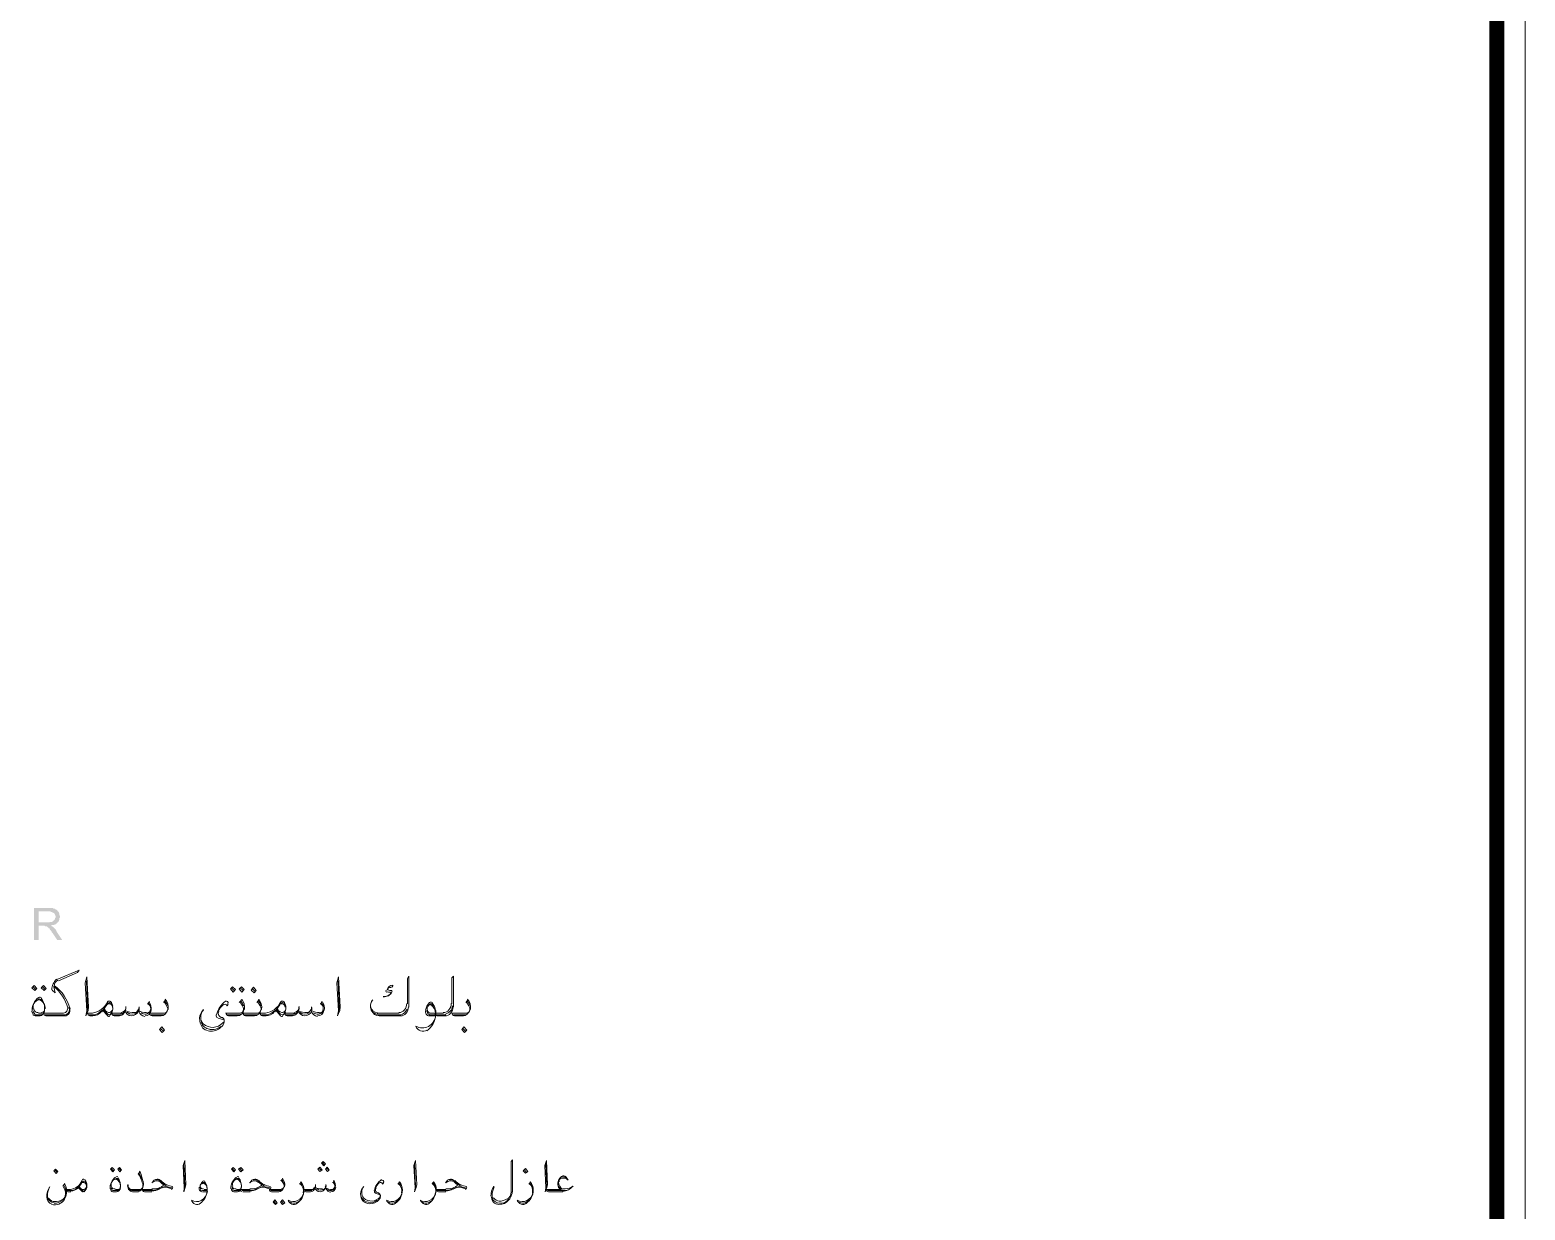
# Model space of a CAD drawing. Header units: inches. Extents: x -351 to 2582, y -266 to 144.
# Drawn here: x 283.45 to 288.139, y -57.203 to -53.503 of the extents above; entities that cross this region are included whole.
import ezdxf

# ---------------------------------------------------------------- set-up
doc = ezdxf.new("R2010")
doc.units = ezdxf.units.IN
doc.header["$MEASUREMENT"] = 0
for name, color, linetype in [('border', 30, 'Continuous'), ('LOGO', 7, 'Continuous'), ('PDF2_Geometry', 7, 'Continuous'), ('WALL', 7, 'Continuous')]:
    doc.layers.add(name, color=color, linetype=linetype)
doc.layers.add('Frame', color=43, linetype='Continuous', lineweight=9)

# ---------------------------------------------------------------- blocks, each defined once
blk = doc.blocks.new('A$C7E5B4212')
at = {"layer": 'LOGO', "const_width": 0.05}
blk.add_lwpolyline([(0.8319, 0.8319), (41.132, 0.8319), (41.132, 29.3819), (0.8319, 29.3819)], close=True, dxfattribs=at)
blk = doc.blocks.new('ttwttt')
at = {"layer": 'border', "color": 8}
blk.add_line((52.753, 0.6407), (52.753, 37.3047), dxfattribs=at)
at = {"layer": 'LOGO', "color": 240, "lineweight": -2}
blk.add_line((52.8838, -0.128), (52.8838, 37.5004), dxfattribs=at)
at = {"layer": 'LOGO', "xscale": 1.309217692210943, "yscale": 1.309217692210943, "zscale": 1.309217692210943}
blk.add_blockref('A$C7E5B4212', (-1.0891, -1.0891), dxfattribs=at)
blk = doc.blocks.new('A$C5888202B')
at = {"layer": 'PDF2_Geometry', "lineweight": -3}
h = blk.add_hatch(color=256, dxfattribs=at)
h.paths.add_polyline_path([(2.1898, -1.2945), (2.1898, -1.1873), (2.2379, -1.1873), (2.2398, -1.1873), (2.2416, -1.1873), (2.2435, -1.1873), (2.2453, -1.1873), (2.2472, -1.1873), (2.249, -1.1873), (2.2509, -1.1873), (2.2527, -1.1873), (2.2546, -1.1891), (2.2564, -1.1891), (2.2583, -1.1891), (2.2601, -1.1891), (2.2601, -1.191), (2.262, -1.191), (2.2638, -1.191), (2.2638, -1.1928), (2.2657, -1.1928), (2.2675, -1.1947), (2.2694, -1.1965), (2.2694, -1.1984), (2.2712, -1.1984), (2.2712, -1.2002), (2.273, -1.2021), (2.273, -1.2039), (2.2749, -1.2058), (2.2749, -1.2076), (2.2749, -1.2095), (2.2749, -1.2113), (2.2767, -1.2132), (2.2767, -1.215), (2.2767, -1.2169), (2.2767, -1.2187), (2.2749, -1.2206), (2.2749, -1.2224), (2.2749, -1.2243), (2.2749, -1.2261), (2.273, -1.228), (2.273, -1.2298), (2.273, -1.2317), (2.2712, -1.2317), (2.2712, -1.2335), (2.2694, -1.2335), (2.2694, -1.2354), (2.2675, -1.2372), (2.2657, -1.2391), (2.2638, -1.2391), (2.2638, -1.2409), (2.262, -1.2409), (2.2601, -1.2428), (2.2583, -1.2428), (2.2564, -1.2428), (2.2564, -1.2446), (2.2546, -1.2446), (2.2527, -1.2446), (2.2509, -1.2446), (2.249, -1.2446), (2.2472, -1.2465), (2.2453, -1.2465), (2.2472, -1.2465), (2.249, -1.2483), (2.2509, -1.2483), (2.2509, -1.2502), (2.2527, -1.2502), (2.2546, -1.252), (2.2564, -1.2539), (2.2583, -1.2557), (2.2601, -1.2575), (2.262, -1.2594), (2.2638, -1.2612), (2.2638, -1.2631), (2.2657, -1.2631), (2.2657, -1.2649), (2.2657, -1.2668), (2.2841, -1.2945), (2.2675, -1.2945), (2.2527, -1.2723), (2.2509, -1.2705), (2.249, -1.2686), (2.249, -1.2668), (2.2472, -1.2649), (2.2453, -1.2631), (2.2453, -1.2612), (2.2435, -1.2612), (2.2435, -1.2594), (2.2416, -1.2575), (2.2416, -1.2557), (2.2398, -1.2557), (2.2379, -1.2539), (2.2379, -1.252), (2.2361, -1.252), (2.2342, -1.2502), (2.2324, -1.2483), (2.2305, -1.2483), (2.2287, -1.2483), (2.2268, -1.2483), (2.225, -1.2465), (2.2231, -1.2465), (2.2213, -1.2465), (2.2046, -1.2465), (2.2046, -1.2945)], flags=0)
h.paths.add_polyline_path([(2.2046, -1.2354), (2.2342, -1.2354), (2.2361, -1.2354), (2.2379, -1.2354), (2.2398, -1.2354), (2.2416, -1.2354), (2.2435, -1.2335), (2.2453, -1.2335), (2.2472, -1.2335), (2.249, -1.2335), (2.2509, -1.2335), (2.2509, -1.2317), (2.2527, -1.2317), (2.2546, -1.2298), (2.2564, -1.228), (2.2583, -1.2261), (2.2601, -1.2243), (2.2601, -1.2224), (2.2601, -1.2206), (2.262, -1.2187), (2.262, -1.2169), (2.262, -1.215), (2.262, -1.2132), (2.2601, -1.2113), (2.2601, -1.2095), (2.2583, -1.2076), (2.2583, -1.2058), (2.2564, -1.2039), (2.2546, -1.2039), (2.2546, -1.2021), (2.2527, -1.2021), (2.2509, -1.2021), (2.2509, -1.2002), (2.249, -1.2002), (2.2472, -1.2002), (2.2453, -1.2002), (2.2453, -1.1984), (2.2435, -1.1984), (2.2416, -1.1984), (2.2398, -1.1984), (2.2379, -1.1984), (2.2046, -1.1984)], flags=0)
at = {"layer": 'PDF2_Geometry', "lineweight": 18}
for p, q in [((2.2657, -1.4277), (2.3415, -1.3962)), ((2.3359, -1.4036), (2.2712, -1.4314)), ((2.3415, -1.3962), (2.3359, -1.4036)), ((2.1898, -1.448), (2.1824, -1.4554)), ((2.1824, -1.4554), (2.1917, -1.4646)), ((2.1954, -1.4609), (2.1861, -1.4517)), ((2.1991, -1.4572), (2.1898, -1.448)), ((2.1917, -1.4646), (2.1991, -1.4572)), ((2.2213, -1.448), (2.2139, -1.4554)), ((2.2139, -1.4554), (2.2231, -1.4646)), ((2.2268, -1.4609), (2.2176, -1.4517)), ((2.2305, -1.4572), (2.2213, -1.448)), ((2.2231, -1.4646), (2.2305, -1.4572)), ((2.2564, -1.4517), (2.2601, -1.472)), ((2.3673, -1.4184), (2.3618, -1.4387)), ((2.3618, -1.4387), (2.3673, -1.533)), ((2.3692, -1.5257), (2.3655, -1.4314)), ((2.3729, -1.5201), (2.3673, -1.4184)), ((2.8573, -1.4517), (2.8499, -1.4591)), ((2.8629, -1.4646), (2.8536, -1.4554)), ((2.8666, -1.4609), (2.8573, -1.4517)), ((2.8869, -1.4517), (2.8795, -1.4591)), ((2.8925, -1.4646), (2.8832, -1.4554)), ((2.8962, -1.4609), (2.8869, -1.4517)), ((2.9276, -1.4535), (2.9202, -1.4628)), ((2.9368, -1.4646), (2.9276, -1.4535)), ((3.2142, -1.4184), (3.2086, -1.4387)), ((3.2086, -1.4387), (3.2142, -1.533)), ((3.216, -1.5257), (3.2123, -1.4314)), ((3.2197, -1.5201), (3.2142, -1.4184)), ((3.3935, -1.4535), (3.3972, -1.448)), ((3.4453, -1.424), (3.4508, -1.4166)), ((3.4453, -1.509), (3.4453, -1.424)), ((3.4508, -1.4166), (3.4508, -1.5201)), ((3.5951, -1.4221), (3.6006, -1.4166)), ((3.5951, -1.509), (3.5951, -1.4221)), ((3.6006, -1.4166), (3.6006, -1.5201)), ((2.1991, -1.4979), (2.2065, -1.4924)), ((2.2065, -1.4924), (2.212, -1.4942)), ((2.212, -1.4942), (2.2213, -1.5053)), ((2.2601, -1.472), (2.2509, -1.4628)), ((2.4432, -1.5053), (2.4358, -1.5109)), ((2.4487, -1.5072), (2.4432, -1.5053)), ((2.4542, -1.5164), (2.4487, -1.5072)), ((2.5781, -1.5016), (2.5707, -1.5109)), ((2.6318, -1.4961), (2.6262, -1.5035)), ((2.6299, -1.4998), (2.6354, -1.5072)), ((2.6354, -1.5072), (2.6391, -1.5164)), ((2.8499, -1.4591), (2.8592, -1.4702)), ((2.8592, -1.4702), (2.8666, -1.4609)), ((2.8795, -1.4591), (2.8888, -1.4702)), ((2.8869, -1.4961), (2.8814, -1.5035)), ((2.8851, -1.4998), (2.8906, -1.5072)), ((2.8888, -1.4702), (2.8962, -1.4609)), ((2.8906, -1.5072), (2.8943, -1.5164)), ((2.9202, -1.4628), (2.9294, -1.472)), ((2.9331, -1.4683), (2.9239, -1.4591)), ((2.9294, -1.472), (2.9368, -1.4646)), ((2.9461, -1.4961), (2.9405, -1.5035)), ((2.9442, -1.4998), (2.9498, -1.5072)), ((2.9498, -1.5072), (2.9535, -1.5164)), ((3.0256, -1.5053), (3.0163, -1.5109)), ((3.0311, -1.5072), (3.0256, -1.5053)), ((3.0367, -1.5164), (3.0311, -1.5072)), ((3.1587, -1.5016), (3.1532, -1.5109)), ((3.5174, -1.5127), (3.523, -1.509)), ((3.523, -1.509), (3.5267, -1.509)), ((3.5267, -1.509), (3.5341, -1.5183)), ((3.6487, -1.4961), (3.6431, -1.5035)), ((3.6468, -1.4998), (3.6524, -1.5072)), ((3.6524, -1.5072), (3.6561, -1.5164)), ((2.1861, -1.5349), (2.1917, -1.5441)), ((2.1917, -1.5441), (2.1935, -1.546)), ((2.1935, -1.546), (2.2157, -1.546)), ((2.2102, -1.5497), (2.1935, -1.5497)), ((2.2157, -1.5404), (2.2046, -1.5404)), ((2.2157, -1.546), (2.2213, -1.5404)), ((2.2213, -1.5404), (2.2878, -1.5404)), ((2.2952, -1.546), (2.2268, -1.546)), ((2.2952, -1.5497), (2.2305, -1.5497)), ((2.3636, -1.5497), (2.371, -1.5312)), ((2.3673, -1.533), (2.3636, -1.5497)), ((2.3692, -1.5312), (2.3692, -1.5257)), ((2.3692, -1.5404), (2.3858, -1.5404)), ((2.371, -1.5312), (2.3729, -1.5201)), ((2.3951, -1.546), (2.3729, -1.546)), ((2.3877, -1.5497), (2.3784, -1.5497)), ((2.4062, -1.5404), (2.3951, -1.546)), ((2.4173, -1.5312), (2.4062, -1.5404)), ((2.4339, -1.5127), (2.4173, -1.5367)), ((2.4376, -1.5497), (2.4191, -1.5293)), ((2.4247, -1.5293), (2.4376, -1.5441)), ((2.4376, -1.5441), (2.4413, -1.546)), ((2.4413, -1.546), (2.4469, -1.5441)), ((2.4469, -1.5441), (2.4524, -1.5367)), ((2.4838, -1.5404), (2.4506, -1.5404)), ((2.4801, -1.546), (2.4561, -1.546)), ((2.4598, -1.5497), (2.4764, -1.5497)), ((2.6281, -1.5404), (2.5781, -1.5404)), ((2.6244, -1.546), (2.5837, -1.546)), ((2.5874, -1.5497), (2.617, -1.5497)), ((2.6299, -1.5441), (2.6244, -1.546)), ((2.8832, -1.5404), (2.8351, -1.5404)), ((2.8388, -1.5164), (2.8425, -1.5109)), ((2.8795, -1.546), (2.8388, -1.546)), ((2.8444, -1.5497), (2.8721, -1.5497)), ((2.8851, -1.5441), (2.8795, -1.546)), ((2.9424, -1.5404), (2.8925, -1.5404)), ((2.9387, -1.546), (2.8962, -1.546)), ((2.9017, -1.5497), (2.9313, -1.5497)), ((2.9442, -1.5441), (2.9387, -1.546)), ((2.9498, -1.5404), (2.9683, -1.5404)), ((2.9757, -1.546), (2.9553, -1.546)), ((2.9701, -1.5497), (2.959, -1.5497)), ((2.9886, -1.5404), (2.9757, -1.546)), ((2.9997, -1.5312), (2.9886, -1.5404)), ((3.0163, -1.5127), (2.9997, -1.5367)), ((3.0182, -1.5497), (3.0015, -1.5293)), ((3.0052, -1.5293), (3.0182, -1.5441)), ((3.0182, -1.5441), (3.0237, -1.546)), ((3.0237, -1.546), (3.0293, -1.5441)), ((3.0293, -1.5441), (3.0348, -1.5367)), ((3.0663, -1.5404), (3.033, -1.5404)), ((3.0626, -1.546), (3.0367, -1.546)), ((3.0422, -1.5497), (3.0589, -1.5497)), ((3.2105, -1.5497), (3.2179, -1.5312)), ((3.2142, -1.533), (3.2105, -1.5497)), ((3.216, -1.5312), (3.216, -1.5257)), ((3.2179, -1.5312), (3.2197, -1.5201)), ((3.3436, -1.5404), (3.4176, -1.5404)), ((3.4231, -1.546), (3.3473, -1.546)), ((3.4231, -1.5497), (3.351, -1.5497)), ((3.5137, -1.5423), (3.51, -1.5312)), ((3.5193, -1.546), (3.5137, -1.5423)), ((3.5378, -1.546), (3.5193, -1.546)), ((3.5193, -1.5497), (3.5414, -1.5497)), ((3.5414, -1.5404), (3.5248, -1.5404)), ((3.5378, -1.5404), (3.5673, -1.5404)), ((3.5747, -1.546), (3.5414, -1.546)), ((3.5729, -1.5497), (3.547, -1.5497)), ((3.645, -1.5404), (3.5951, -1.5404)), ((3.6413, -1.546), (3.6006, -1.546)), ((3.6043, -1.5497), (3.6339, -1.5497)), ((3.6468, -1.5441), (3.6413, -1.546)), ((2.6188, -1.5867), (2.6114, -1.5959)), ((2.6114, -1.5959), (2.6207, -1.6052)), ((2.6244, -1.6015), (2.6151, -1.5922)), ((2.6281, -1.5978), (2.6188, -1.5867)), ((2.6207, -1.6052), (2.6281, -1.5978)), ((3.6357, -1.5867), (3.6284, -1.5959)), ((3.6284, -1.5959), (3.6376, -1.6052)), ((3.6413, -1.6015), (3.632, -1.5922)), ((3.645, -1.5978), (3.6357, -1.5867)), ((3.6376, -1.6052), (3.645, -1.5978)), ((2.4524, -2.06), (2.4469, -2.0656)), ((2.4598, -2.0674), (2.4524, -2.06)), ((2.4764, -2.06), (2.4709, -2.0656)), ((2.4838, -2.0674), (2.4764, -2.06)), ((2.6965, -2.036), (2.6909, -2.0526)), ((2.6909, -2.0526), (2.6946, -2.1284)), ((2.6965, -2.1229), (2.6928, -2.0471)), ((2.7002, -2.1173), (2.6965, -2.036)), ((2.8592, -2.06), (2.8536, -2.0656)), ((2.8666, -2.0674), (2.8592, -2.06)), ((2.8851, -2.06), (2.8777, -2.0656)), ((2.8925, -2.0674), (2.8851, -2.06)), ((3.1513, -2.0582), (3.1439, -2.0656)), ((3.155, -2.0693), (3.1476, -2.0619)), ((3.1587, -2.0674), (3.1513, -2.0582)), ((3.1624, -2.0397), (3.1569, -2.0452)), ((3.1569, -2.0452), (3.1643, -2.0545)), ((3.1661, -2.0508), (3.1587, -2.0415)), ((3.1698, -2.0471), (3.1624, -2.0397)), ((3.1643, -2.0545), (3.1698, -2.0471)), ((3.1754, -2.0582), (3.1698, -2.0656)), ((3.1809, -2.0693), (3.1735, -2.0619)), ((3.1827, -2.0674), (3.1754, -2.0582)), ((3.473, -2.036), (3.4675, -2.0526)), ((3.4675, -2.0526), (3.4712, -2.1284)), ((3.473, -2.1229), (3.4693, -2.0471)), ((3.4767, -2.1173), (3.473, -2.036)), ((3.7948, -2.0397), (3.7985, -2.0341)), ((3.7948, -2.1414), (3.7948, -2.0397)), ((3.7985, -2.0341), (3.7985, -2.0896)), ((3.9131, -2.036), (3.9075, -2.0526)), ((3.9075, -2.0526), (3.9112, -2.1284)), ((3.9149, -2.1229), (3.9112, -2.0471)), ((3.9168, -2.1173), (3.9131, -2.036)), ((2.262, -2.0656), (2.2564, -2.0711)), ((2.2564, -2.0711), (2.2638, -2.0803)), ((2.2675, -2.0766), (2.2601, -2.0693)), ((2.2694, -2.0729), (2.262, -2.0656)), ((2.2638, -2.0803), (2.2694, -2.0729)), ((2.3563, -2.1062), (2.3507, -2.1099)), ((2.3618, -2.1081), (2.3563, -2.1062)), ((2.3655, -2.1155), (2.3618, -2.1081)), ((2.4469, -2.0656), (2.4542, -2.0748)), ((2.4561, -2.0711), (2.4487, -2.0637)), ((2.4542, -2.0748), (2.4598, -2.0674)), ((2.4579, -2.1007), (2.4653, -2.097)), ((2.4653, -2.097), (2.469, -2.097)), ((2.469, -2.097), (2.4764, -2.1062)), ((2.4709, -2.0656), (2.4783, -2.0748)), ((2.482, -2.0711), (2.4746, -2.0637)), ((2.4783, -2.0748), (2.4838, -2.0674)), ((2.5448, -2.0748), (2.5393, -2.0822)), ((2.543, -2.0785), (2.5522, -2.1007)), ((2.7538, -2.1136), (2.7575, -2.1099)), ((2.7575, -2.1099), (2.7612, -2.1099)), ((2.7612, -2.1099), (2.7686, -2.1173)), ((2.8536, -2.0656), (2.861, -2.0748)), ((2.8629, -2.0711), (2.8555, -2.0637)), ((2.861, -2.0748), (2.8666, -2.0674)), ((2.8666, -2.1007), (2.8721, -2.097)), ((2.8721, -2.097), (2.8777, -2.097)), ((2.8777, -2.0656), (2.8851, -2.0748)), ((2.8777, -2.097), (2.8832, -2.1062)), ((2.8888, -2.0711), (2.8814, -2.0637)), ((2.8851, -2.0748), (2.8925, -2.0674)), ((3.0256, -2.0988), (3.02, -2.1044)), ((3.0237, -2.1025), (3.0274, -2.1081)), ((3.0274, -2.1081), (3.0311, -2.1155)), ((3.0884, -2.1081), (3.0848, -2.1136)), ((3.1439, -2.0656), (3.1513, -2.0729)), ((3.1513, -2.0729), (3.1587, -2.0674)), ((3.1698, -2.0656), (3.1772, -2.0729)), ((3.1772, -2.0729), (3.1827, -2.0674)), ((3.1994, -2.1044), (3.1957, -2.1099)), ((3.3621, -2.1155), (3.3658, -2.1099)), ((3.4194, -2.1081), (3.4157, -2.1136)), ((3.5341, -2.1081), (3.5285, -2.1136)), ((3.7985, -2.0896), (3.7985, -2.1414)), ((3.8428, -2.0637), (3.8354, -2.0711)), ((3.8354, -2.0711), (3.8428, -2.0785)), ((3.8465, -2.0766), (3.8391, -2.0674)), ((3.8502, -2.0729), (3.8428, -2.0637)), ((3.8428, -2.0785), (3.8502, -2.0729)), ((3.8595, -2.1081), (3.8558, -2.1136)), ((2.2934, -2.1136), (2.2878, -2.121)), ((2.2971, -2.134), (2.3119, -2.134)), ((2.3174, -2.1377), (2.3008, -2.1377)), ((2.3137, -2.1414), (2.3045, -2.1414)), ((2.3285, -2.134), (2.3174, -2.1377)), ((2.3359, -2.1266), (2.3285, -2.134)), ((2.3489, -2.1136), (2.3359, -2.1303)), ((2.3526, -2.1414), (2.3378, -2.1266)), ((2.3415, -2.1266), (2.3526, -2.1377)), ((2.3526, -2.1377), (2.3563, -2.1395)), ((2.3563, -2.1395), (2.36, -2.1377)), ((2.36, -2.1377), (2.3636, -2.1321)), ((2.4524, -2.1358), (2.4487, -2.1284)), ((2.4542, -2.1377), (2.4524, -2.1358)), ((2.4727, -2.1377), (2.4542, -2.1377)), ((2.4672, -2.1414), (2.4542, -2.1414)), ((2.4727, -2.134), (2.4635, -2.134)), ((2.4764, -2.134), (2.4727, -2.1377)), ((2.5467, -2.134), (2.5153, -2.134)), ((2.5448, -2.1377), (2.5208, -2.1377)), ((2.5208, -2.1414), (2.5412, -2.1414)), ((2.5874, -2.134), (2.5541, -2.134)), ((2.5929, -2.1377), (2.5578, -2.1377)), ((2.5615, -2.1414), (2.5855, -2.1414)), ((2.6336, -2.1229), (2.5929, -2.1377)), ((2.6539, -2.1284), (2.6373, -2.1247)), ((2.6521, -2.134), (2.6558, -2.1266)), ((2.6928, -2.1414), (2.6983, -2.1266)), ((2.6946, -2.1284), (2.6928, -2.1414)), ((2.6965, -2.1266), (2.6965, -2.1229)), ((2.6983, -2.1266), (2.7002, -2.1173)), ((2.7501, -2.1358), (2.7482, -2.1266)), ((2.7556, -2.1377), (2.7501, -2.1358)), ((2.7704, -2.1377), (2.7556, -2.1377)), ((2.7556, -2.1414), (2.7741, -2.1414)), ((2.7723, -2.134), (2.7612, -2.134)), ((2.8592, -2.1358), (2.8555, -2.1284)), ((2.8629, -2.1377), (2.8592, -2.1358)), ((2.8795, -2.1377), (2.8629, -2.1377)), ((2.874, -2.1414), (2.8629, -2.1414)), ((2.8795, -2.134), (2.8703, -2.134)), ((2.8832, -2.134), (2.8795, -2.1377)), ((2.9165, -2.134), (2.8851, -2.134)), ((2.9239, -2.1377), (2.8888, -2.1377)), ((2.8925, -2.1414), (2.9165, -2.1414)), ((2.9627, -2.1229), (2.9239, -2.1377)), ((2.9831, -2.1284), (2.9683, -2.1247)), ((2.9812, -2.134), (2.9868, -2.1266)), ((3.0219, -2.134), (2.9812, -2.134)), ((3.0182, -2.1377), (2.9849, -2.1377)), ((2.9886, -2.1414), (3.0126, -2.1414)), ((3.0237, -2.1358), (3.0182, -2.1377)), ((3.1254, -2.134), (3.0977, -2.134)), ((3.1236, -2.1377), (3.1014, -2.1377)), ((3.1051, -2.1414), (3.1199, -2.1414)), ((3.4693, -2.1414), (3.4749, -2.1266)), ((3.4712, -2.1284), (3.4693, -2.1414)), ((3.473, -2.1266), (3.473, -2.1229)), ((3.4749, -2.1266), (3.4767, -2.1173)), ((3.5747, -2.134), (3.5433, -2.134)), ((3.5821, -2.1377), (3.547, -2.1377)), ((3.5507, -2.1414), (3.5747, -2.1414)), ((3.6228, -2.1229), (3.5821, -2.1377)), ((3.6413, -2.1284), (3.6265, -2.1247)), ((3.6413, -2.134), (3.645, -2.1266)), ((3.9094, -2.1414), (3.9149, -2.1266)), ((3.9112, -2.1284), (3.9094, -2.1414)), ((3.9131, -2.1266), (3.9149, -2.1229)), ((3.9612, -2.134), (3.9131, -2.134)), ((3.9149, -2.1266), (3.9168, -2.1173)), ((3.9741, -2.1377), (3.9168, -2.1377)), ((3.9205, -2.1414), (3.9686, -2.1414)), ((2.9997, -2.1691), (2.9942, -2.1765)), ((2.9942, -2.1765), (3.0015, -2.1839)), ((3.0034, -2.182), (2.996, -2.1728)), ((3.0071, -2.1783), (2.9997, -2.1691)), ((3.0015, -2.1839), (3.0071, -2.1783)), ((3.0256, -2.1691), (3.0182, -2.1765)), ((3.0182, -2.1765), (3.0256, -2.1839)), ((3.0293, -2.182), (3.0219, -2.1728)), ((3.033, -2.1783), (3.0256, -2.1691)), ((3.0256, -2.1839), (3.033, -2.1783))]:
    blk.add_line(p, q, dxfattribs=at)
for centre, radius, start, end in [((2.1641, -1.5635), 0.1449, 16.4225, 50.9849), ((3.3818, -1.4601), 0.00297, 111.905, 236.3932), ((3.3946, -1.4874), 0.0338, 93.6163, 114.8681), ((2.2127, -1.521), 0.0265, 147.3698, 192.5781), ((2.2093, -1.4933), 0.00645, 42.0856, 125.2614), ((2.1661, -1.5246), 0.0589, 352.4613, 36.3576), ((2.4422, -1.5063), 0.00653, 45.4809, 144.6952), ((2.5509, -1.5297), 0.0326, 19.5827, 42.373), ((2.537, -1.5265), 0.0467, 353.4697, 31.4365), ((2.5938, -1.5372), 0.0468, 20.5858, 48.2899), ((2.836, -1.5062), 0.00649, 332.7642, 117.2879), ((2.8489, -1.5372), 0.0468, 20.5858, 48.2899), ((2.9081, -1.5372), 0.0468, 20.5858, 48.2899), ((3.0246, -1.5063), 0.00653, 45.4809, 144.6952), ((3.1334, -1.5297), 0.0326, 19.5827, 42.373), ((3.1195, -1.5265), 0.0467, 353.4697, 31.4365), ((3.3586, -1.4394), 0.0475, 278.0671, 309.4982), ((3.3778, -1.4656), 0.00464, 148.1196, 249.2118), ((3.3852, -1.4411), 0.029, 254.0919, 274.1748), ((3.3908, -1.4355), 0.0291, 248.4471, 272.9939), ((3.387, -1.473), 0.00278, 317.3986, 96.2084), ((3.3908, -1.4674), 0.00274, 341.1278, 71.2473), ((3.5511, -1.537), 0.0447, 134.1563, 171.5562), ((3.5239, -1.51), 0.00649, 46.4176, 133.5824), ((3.4809, -1.5431), 0.0606, 353.1687, 37.3089), ((3.6107, -1.5372), 0.0468, 20.5858, 48.2899), ((2.2888, -1.5284), 0.0194, 333.483, 20.9481), ((2.2908, -1.5321), 0.0193, 327.1524, 15.4472), ((2.4404, -1.5451), 0.00648, 219.2221, 308.149), ((2.4404, -1.5247), 0.0139, 268.7483, 18.5985), ((2.4704, -1.5229), 0.0282, 322.602, 7.4146), ((2.5274, -1.4652), 0.0734, 244.5203, 270.3098), ((2.5057, -1.5157), 0.0373, 336.8695, 353.2162), ((2.5643, -1.496), 0.0426, 236.1926, 274.5592), ((2.5085, -1.5229), 0.0345, 345.5614, 6.194), ((2.5624, -1.5241), 0.02, 229.5493, 280.6195), ((2.6234, -1.5266), 0.0157, 330.6689, 19.7635), ((2.7904, -1.5601), 0.044, 176.979, 219.9533), ((2.8102, -1.5488), 0.00834, 162.8892, 250.1586), ((2.8628, -1.5585), 0.0591, 130.4318, 154.9216), ((2.825, -1.5414), 0.0157, 150.4171, 205.967), ((2.8363, -1.4892), 0.0735, 248.4487, 260.3843), ((2.8308, -1.5193), 0.00855, 19.4787, 137.7217), ((2.8786, -1.5266), 0.0157, 330.6689, 19.7635), ((2.9377, -1.5266), 0.0157, 330.6689, 19.7635), ((3.0228, -1.5451), 0.00648, 219.2221, 308.149), ((3.0228, -1.5247), 0.0139, 268.7483, 18.5985), ((3.0528, -1.5229), 0.0282, 322.602, 7.4146), ((3.108, -1.4652), 0.0734, 244.5203, 270.3098), ((3.0863, -1.5157), 0.0373, 336.8695, 353.2162), ((3.0897, -1.5244), 0.034, 348.1191, 8.7517), ((3.1467, -1.496), 0.0426, 236.1926, 274.5592), ((3.143, -1.5241), 0.02, 229.5493, 280.6195), ((3.52, -1.536), 0.0137, 162.8248, 267.0549), ((3.6403, -1.5266), 0.0157, 330.6689, 19.7635), ((2.7879, -1.5487), 0.0472, 261.2122, 309.801), ((2.8231, -1.5672), 0.00651, 306.5774, 81.6044), ((2.8138, -1.5672), 0.0158, 333.6207, 17.5957), ((3.4961, -1.5481), 0.0423, 239.0763, 298.2864), ((3.498, -1.5762), 0.0253, 250.7976, 301.5585), ((2.3553, -2.1201), 0.0101, 11.1174, 133.5596), ((2.4696, -2.1185), 0.021, 147.368, 191.688), ((2.4338, -2.1219), 0.0463, 352.3793, 36.9512), ((2.4593, -2.1374), 0.0983, 9.8625, 35.0001), ((2.3913, -2.1416), 0.1683, 7.6793, 24.2594), ((2.7309, -1.9755), 0.1751, 228.2268, 237.5731), ((2.6637, -2.0589), 0.0704, 225.5468, 238.4326), ((2.667, -2.0527), 0.0721, 224.9943, 261.0691), ((2.8783, -2.1182), 0.021, 148.0258, 192.3458), ((2.8406, -2.1219), 0.0463, 352.3793, 36.9512), ((3.06, -1.9755), 0.1751, 228.2268, 237.5731), ((2.9961, -2.0527), 0.0721, 224.9943, 261.0691), ((2.9947, -2.0589), 0.0704, 225.5468, 238.4326), ((2.9951, -2.1314), 0.0376, 21.066, 49.0042), ((3.0667, -2.1345), 0.0309, 9.8512, 49.7134), ((3.1751, -2.1247), 0.0278, 17.9028, 39.5768), ((3.1657, -2.1219), 0.0374, 353.5961, 30.7486), ((3.383, -2.1471), 0.0481, 132.3583, 156.8677), ((3.3553, -2.1162), 0.00669, 16.6256, 134.8545), ((3.3612, -2.1072), 0.00463, 332.6112, 117.3888), ((3.3977, -2.1345), 0.0309, 9.8512, 49.7134), ((3.5105, -2.1345), 0.0309, 9.8512, 49.7134), ((3.7201, -1.9755), 0.1751, 228.2268, 237.5731), ((3.6529, -2.0589), 0.0704, 225.5468, 238.4326), ((3.6562, -2.0527), 0.0721, 224.9943, 261.0691), ((3.8378, -2.1345), 0.0309, 9.8512, 49.7134), ((4.0024, -2.1182), 0.0504, 155.8763, 178.2803), ((3.9439, -2.1248), 0.0481, 28.5023, 45.9904), ((2.2874, -2.1568), 0.055, 144.3864, 181.7835), ((2.3043, -2.1569), 0.07, 153.2087, 176.6017), ((2.2473, -2.1495), 0.048, 0.4043, 35.4925), ((2.2526, -2.144), 0.0445, 355.5488, 33.6222), ((2.2484, -2.1405), 0.0506, 329.6814, 31.5818), ((2.3126, -2.1079), 0.0316, 269.9686, 319.6652), ((2.3553, -2.1367), 0.00462, 219.1262, 308.4457), ((2.4607, -2.1201), 0.012, 192.5265, 277.0698), ((2.5253, -2.1219), 0.0211, 165.9035, 212.7511), ((2.5421, -2.1219), 0.0139, 274.6286, 337.9182), ((2.5369, -2.122), 0.0191, 323.5916, 8.1941), ((2.5877, -2.0674), 0.0647, 268.472, 307.3081), ((2.5844, -2.093), 0.0465, 271.8746, 304.2464), ((2.6295, -2.1599), 0.0333, 100.0889, 125.9163), ((2.6305, -2.1677), 0.0413, 59.7891, 99.6013), ((2.7584, -2.1219), 0.0102, 126.1672, 276.6582), ((2.7584, -2.1238), 0.0101, 67.3296, 122.4042), ((2.8675, -2.1201), 0.012, 192.5265, 277.0698), ((2.9172, -2.0675), 0.0646, 268.136, 306.9721), ((2.9136, -2.093), 0.0465, 271.8746, 304.2464), ((2.9586, -2.1599), 0.0333, 100.0889, 125.9163), ((2.9596, -2.1677), 0.0413, 59.7891, 99.6013), ((3.0208, -2.122), 0.0102, 270.8939, 23.3946), ((3.1138, -2.1201), 0.0228, 323.3719, 7.3498), ((3.1597, -2.0707), 0.0614, 245.2176, 270.2934), ((3.1541, -2.1141), 0.0217, 230.7091, 305.8534), ((3.1436, -2.1147), 0.028, 335.7541, 352.9126), ((3.1893, -2.1005), 0.0335, 235.6725, 274.5259), ((3.1424, -2.1201), 0.0293, 345.969, 5.8448), ((3.1874, -2.1213), 0.0163, 228.8879, 280.7322), ((3.3408, -2.1404), 0.00647, 162.7768, 250.2474), ((3.3483, -2.1349), 0.0102, 146.1248, 273.5484), ((3.3596, -2.0955), 0.0552, 247.6527, 259.7025), ((3.3445, -2.1552), 0.0102, 329.7065, 70.8552), ((3.3501, -2.1552), 0.00465, 306.6771, 82.0123), ((3.5718, -2.093), 0.0465, 271.8746, 304.2464), ((3.5769, -2.0674), 0.0647, 268.472, 307.3081), ((3.6187, -2.1599), 0.0333, 100.0889, 125.9163), ((3.6197, -2.1677), 0.0413, 59.7891, 99.6013), ((3.7813, -2.155), 0.055, 144.3864, 181.7835), ((3.8001, -2.1569), 0.07, 153.2087, 176.6017), ((3.975, -2.0871), 0.0449, 259.4785, 306.6212), ((3.9687, -2.0928), 0.0452, 276.8814, 298.57), ((2.2571, -2.1346), 0.0456, 269.4304, 308.4302), ((2.2609, -2.1313), 0.0434, 266.4918, 303.8915), ((2.7362, -2.1415), 0.0331, 238.5019, 298.8218), ((2.7381, -2.1641), 0.0198, 250.6307, 301.9816), ((3.0616, -2.1415), 0.0331, 238.3239, 296.1889), ((3.0635, -2.1599), 0.0203, 236.484, 293.6992), ((3.0635, -2.1641), 0.0198, 250.6307, 301.9816), ((3.0545, -2.1377), 0.0446, 294.0348, 314.8401), ((3.3205, -2.1447), 0.0373, 229.4677, 281.5493), ((3.3926, -2.1415), 0.0331, 238.3239, 296.1889), ((3.3944, -2.1599), 0.0203, 236.484, 293.6992), ((3.3945, -2.1641), 0.0198, 250.6307, 301.9816), ((3.3838, -2.1379), 0.0444, 293.9796, 314.8953), ((3.5054, -2.1415), 0.0331, 238.3239, 296.1889), ((3.5072, -2.1599), 0.0203, 236.484, 293.6992), ((3.5091, -2.1641), 0.0198, 250.6307, 301.9816), ((3.4984, -2.1379), 0.0444, 293.9796, 314.8953), ((3.755, -2.1432), 0.0407, 254.6736, 307.4755), ((3.7568, -2.1294), 0.0434, 266.4918, 303.8915), ((3.8326, -2.1415), 0.0331, 238.3239, 296.1889), ((3.8345, -2.1599), 0.0203, 236.484, 293.6992), ((3.8345, -2.1641), 0.0198, 250.6307, 301.9816), ((3.8238, -2.1379), 0.0444, 293.9796, 314.8953)]:
    blk.add_arc(centre, radius, start, end, dxfattribs=at)
for points in [[(2.2647, -1.4263), (2.2555, -1.4355), (2.2499, -1.4484), (2.2491, -1.4622)], [(2.2699, -1.4299), (2.2627, -1.4335), (2.2576, -1.4409), (2.2566, -1.4495)], [(2.3104, -1.5258), (2.3019, -1.4939), (2.2833, -1.4666), (2.2582, -1.4489)], [(3.3964, -1.4462), (3.3877, -1.447), (3.3801, -1.4534), (3.3768, -1.4628)], [(2.2057, -1.4875), (2.1904, -1.4981), (2.1815, -1.5171), (2.1825, -1.5371)], [(2.2066, -1.4962), (2.2, -1.4971), (2.1941, -1.5009), (2.1903, -1.5067)], [(2.2268, -1.5263), (2.2274, -1.5128), (2.2197, -1.5005), (2.2078, -1.496)], [(2.3853, -1.5401), (2.4072, -1.5379), (2.4267, -1.5236), (2.4372, -1.502)], [(2.4459, -1.5097), (2.4417, -1.5081), (2.4371, -1.5093), (2.434, -1.5128)], [(2.4542, -1.5249), (2.4547, -1.5155), (2.4516, -1.5064), (2.4457, -1.4998)], [(2.6403, -1.5286), (2.6426, -1.5159), (2.6391, -1.5028), (2.631, -1.4935)], [(2.8333, -1.5003), (2.8183, -1.5108), (2.8077, -1.5274), (2.8036, -1.5465)], [(2.8973, -1.5286), (2.8996, -1.5159), (2.8961, -1.5028), (2.888, -1.4935)], [(2.9547, -1.5286), (2.9569, -1.5159), (2.9534, -1.5028), (2.9453, -1.4935)], [(2.9677, -1.5401), (2.9897, -1.5379), (3.0092, -1.5236), (3.0196, -1.502)], [(3.0265, -1.5097), (3.0223, -1.5081), (3.0177, -1.5093), (3.0145, -1.5128)], [(3.0366, -1.5249), (3.0371, -1.5155), (3.034, -1.5064), (3.0281, -1.4998)], [(3.3289, -1.4956), (3.3211, -1.5052), (3.3192, -1.5191), (3.3241, -1.5309)], [(3.3289, -1.4953), (3.322, -1.5021), (3.3196, -1.5126), (3.3228, -1.522)], [(3.3643, -1.4842), (3.3765, -1.4875), (3.3891, -1.4805), (3.3937, -1.4679)], [(3.4356, -1.5297), (3.4407, -1.5239), (3.4435, -1.5161), (3.4435, -1.5079)], [(3.5854, -1.5297), (3.5904, -1.5239), (3.5933, -1.5161), (3.5932, -1.5079)], [(3.6573, -1.5286), (3.6595, -1.5159), (3.656, -1.5028), (3.6479, -1.4935)], [(2.1843, -1.5376), (2.1843, -1.5439), (2.1883, -1.5492), (2.1937, -1.5497)], [(2.1883, -1.5263), (2.1899, -1.5342), (2.1965, -1.5395), (2.2035, -1.5385)], [(2.2083, -1.5497), (2.2169, -1.5492), (2.224, -1.5418), (2.2249, -1.5323)], [(2.2146, -1.5386), (2.2174, -1.5386), (2.22, -1.5374), (2.222, -1.5351)], [(2.2213, -1.5395), (2.2213, -1.5422), (2.2221, -1.5448), (2.2237, -1.5467)], [(2.222, -1.5351), (2.224, -1.5328), (2.225, -1.5296), (2.225, -1.5264)], [(2.2237, -1.5467), (2.2253, -1.5486), (2.2274, -1.5497), (2.2296, -1.5497)], [(2.2859, -1.5404), (2.2901, -1.5407), (2.2942, -1.5391), (2.2974, -1.536)], [(2.2943, -1.5497), (2.2993, -1.5497), (2.304, -1.547), (2.307, -1.5426)], [(2.2946, -1.5458), (2.2995, -1.5451), (2.3037, -1.5418), (2.3061, -1.5371)], [(2.2974, -1.536), (2.3005, -1.5329), (2.3024, -1.5285), (2.3026, -1.5238)], [(2.3692, -1.5395), (2.3692, -1.5422), (2.3701, -1.5448), (2.3716, -1.5467)], [(2.3716, -1.5467), (2.3732, -1.5486), (2.3753, -1.5497), (2.3776, -1.5497)], [(2.3865, -1.5497), (2.3978, -1.5498), (2.4085, -1.5446), (2.4161, -1.5355)], [(2.4248, -1.5212), (2.4256, -1.5303), (2.4322, -1.5375), (2.4404, -1.5385)], [(2.443, -1.5486), (2.4496, -1.5429), (2.4537, -1.5343), (2.4542, -1.5249)], [(2.454, -1.5202), (2.4532, -1.5152), (2.4501, -1.5112), (2.4459, -1.5097)], [(2.4506, -1.5395), (2.4505, -1.5422), (2.4514, -1.5448), (2.453, -1.5467)], [(2.453, -1.5467), (2.4546, -1.5486), (2.4567, -1.5497), (2.4589, -1.5497)], [(2.4748, -1.5497), (2.4818, -1.5493), (2.4883, -1.5458), (2.4928, -1.54)], [(2.4803, -1.5439), (2.486, -1.5431), (2.4912, -1.5397), (2.4946, -1.5346)], [(2.4829, -1.5385), (2.4922, -1.5374), (2.4991, -1.5284), (2.4986, -1.518)], [(2.4945, -1.5318), (2.4979, -1.5422), (2.5068, -1.5492), (2.517, -1.5497)], [(2.5028, -1.5378), (2.5125, -1.5459), (2.5256, -1.5463), (2.5357, -1.5388)], [(2.517, -1.5497), (2.5272, -1.5501), (2.5367, -1.5438), (2.5408, -1.5338)], [(2.5275, -1.5386), (2.5328, -1.5385), (2.5375, -1.535), (2.5398, -1.5297)], [(2.5415, -1.5347), (2.5453, -1.5443), (2.5534, -1.5507), (2.5625, -1.5515)], [(2.5628, -1.5496), (2.5732, -1.5505), (2.5823, -1.5422), (2.5835, -1.5309)], [(2.5661, -1.5438), (2.572, -1.5427), (2.5772, -1.5389), (2.5804, -1.5334)], [(2.569, -1.5404), (2.5759, -1.5398), (2.5813, -1.5336), (2.5818, -1.5258)], [(2.5818, -1.5258), (2.5823, -1.518), (2.5776, -1.511), (2.5709, -1.5094)], [(2.5781, -1.5395), (2.5781, -1.5422), (2.579, -1.5448), (2.5806, -1.5467)], [(2.5806, -1.5467), (2.5821, -1.5486), (2.5843, -1.5497), (2.5865, -1.5497)], [(2.6154, -1.5497), (2.6264, -1.55), (2.636, -1.5414), (2.6385, -1.5291)], [(2.6271, -1.5404), (2.6311, -1.5404), (2.6349, -1.5381), (2.6371, -1.5343)], [(2.7594, -1.5285), (2.7516, -1.5359), (2.747, -1.5465), (2.7464, -1.5577)], [(2.759, -1.5301), (2.7475, -1.5431), (2.7471, -1.5639), (2.7581, -1.5774)], [(2.8108, -1.5482), (2.8131, -1.5528), (2.8174, -1.5555), (2.822, -1.5552)], [(2.8289, -1.5625), (2.8276, -1.5586), (2.8249, -1.5555), (2.8215, -1.5542)], [(2.8351, -1.5395), (2.8351, -1.5422), (2.836, -1.5448), (2.8376, -1.5467)], [(2.8376, -1.5467), (2.8392, -1.5486), (2.8413, -1.5497), (2.8435, -1.5497)], [(2.8725, -1.5497), (2.8834, -1.55), (2.893, -1.5414), (2.8955, -1.5291)], [(2.8823, -1.5404), (2.8863, -1.5404), (2.8901, -1.5381), (2.8923, -1.5343)], [(2.8925, -1.5395), (2.8924, -1.5422), (2.8933, -1.5448), (2.8949, -1.5467)], [(2.8949, -1.5467), (2.8965, -1.5486), (2.8986, -1.5497), (2.9008, -1.5497)], [(2.9298, -1.5497), (2.9407, -1.55), (2.9503, -1.5414), (2.9528, -1.5291)], [(2.9415, -1.5404), (2.9455, -1.5404), (2.9492, -1.5381), (2.9515, -1.5343)], [(2.9498, -1.5395), (2.9498, -1.5422), (2.9506, -1.5448), (2.9522, -1.5467)], [(2.9522, -1.5467), (2.9538, -1.5486), (2.9559, -1.5497), (2.9581, -1.5497)], [(2.9689, -1.5497), (2.9802, -1.5498), (2.991, -1.5446), (2.9986, -1.5355)], [(3.0072, -1.5212), (3.0081, -1.5303), (3.0146, -1.5375), (3.0228, -1.5385)], [(3.0254, -1.5486), (3.032, -1.5429), (3.0361, -1.5343), (3.0366, -1.5249)], [(3.0346, -1.5202), (3.0337, -1.5152), (3.0306, -1.5112), (3.0265, -1.5097)], [(3.033, -1.5395), (3.033, -1.5422), (3.0338, -1.5448), (3.0354, -1.5467)], [(3.0354, -1.5467), (3.037, -1.5486), (3.0391, -1.5497), (3.0413, -1.5497)], [(3.0572, -1.5497), (3.0642, -1.5493), (3.0708, -1.5458), (3.0753, -1.54)], [(3.0627, -1.5439), (3.0684, -1.5431), (3.0736, -1.5397), (3.077, -1.5346)], [(3.0653, -1.5385), (3.0746, -1.5374), (3.0816, -1.5284), (3.081, -1.518)], [(3.0769, -1.5318), (3.0804, -1.5422), (3.0893, -1.5492), (3.0995, -1.5497)], [(3.0834, -1.5378), (3.0931, -1.5459), (3.1062, -1.5463), (3.1162, -1.5388)], [(3.0995, -1.5497), (3.1097, -1.5501), (3.1191, -1.5438), (3.1232, -1.5338)], [(3.1081, -1.5386), (3.1134, -1.5385), (3.1181, -1.535), (3.1204, -1.5297)], [(3.1221, -1.5347), (3.1259, -1.5443), (3.134, -1.5507), (3.1431, -1.5515)], [(3.1434, -1.5496), (3.1538, -1.5505), (3.1629, -1.5422), (3.1641, -1.5309)], [(3.1467, -1.5438), (3.1526, -1.5427), (3.1577, -1.5389), (3.1609, -1.5334)], [(3.1496, -1.5404), (3.1565, -1.5398), (3.1619, -1.5336), (3.1624, -1.5258)], [(3.1624, -1.5258), (3.1629, -1.518), (3.1582, -1.511), (3.1515, -1.5094)], [(3.3228, -1.522), (3.3259, -1.5315), (3.3339, -1.538), (3.3432, -1.5386)], [(3.3241, -1.5309), (3.3289, -1.5427), (3.3395, -1.5501), (3.3509, -1.5497)], [(3.3309, -1.538), (3.3353, -1.5419), (3.3406, -1.5441), (3.3461, -1.5441)], [(3.4165, -1.5386), (3.4237, -1.5386), (3.4305, -1.5354), (3.4356, -1.5297)], [(3.4214, -1.5458), (3.4316, -1.5447), (3.4404, -1.5375), (3.4446, -1.5269)], [(3.422, -1.5497), (3.4292, -1.5497), (3.4361, -1.5465), (3.4411, -1.5408)], [(3.4411, -1.5408), (3.4462, -1.535), (3.449, -1.5272), (3.449, -1.519)], [(3.5103, -1.5997), (3.5266, -1.5892), (3.5378, -1.571), (3.5407, -1.5501)], [(3.5168, -1.5154), (3.5124, -1.5191), (3.5107, -1.5258), (3.5127, -1.5316)], [(3.5127, -1.5316), (3.5147, -1.5375), (3.5199, -1.5411), (3.5253, -1.5404)], [(3.5267, -1.5138), (3.5231, -1.512), (3.5189, -1.5124), (3.5156, -1.5148)], [(3.5162, -1.5853), (3.5294, -1.5783), (3.5386, -1.5647), (3.5409, -1.5489)], [(3.5387, -1.5492), (3.5417, -1.536), (3.537, -1.5222), (3.527, -1.5146)], [(3.5378, -1.5395), (3.5377, -1.5422), (3.5386, -1.5448), (3.5402, -1.5467)], [(3.5402, -1.5467), (3.5418, -1.5486), (3.5439, -1.5497), (3.5461, -1.5497)], [(3.5663, -1.5386), (3.5734, -1.5386), (3.5803, -1.5354), (3.5854, -1.5297)], [(3.5718, -1.5497), (3.579, -1.5497), (3.5859, -1.5465), (3.5909, -1.5408)], [(3.5741, -1.5435), (3.5865, -1.5408), (3.5957, -1.5297), (3.5968, -1.5163)], [(3.5909, -1.5408), (3.596, -1.535), (3.5988, -1.5272), (3.5988, -1.519)], [(3.5951, -1.5395), (3.5951, -1.5422), (3.5959, -1.5448), (3.5975, -1.5467)], [(3.5975, -1.5467), (3.5991, -1.5486), (3.6012, -1.5497), (3.6034, -1.5497)], [(3.6324, -1.5497), (3.6433, -1.55), (3.6529, -1.5414), (3.6555, -1.5291)], [(3.6441, -1.5404), (3.6481, -1.5404), (3.6518, -1.5381), (3.6541, -1.5343)], [(2.7514, -1.572), (2.7566, -1.5846), (2.7677, -1.5931), (2.7802, -1.594)], [(2.7563, -1.5902), (2.7674, -1.5997), (2.7816, -1.6034), (2.7954, -1.6005)], [(2.7583, -1.5764), (2.7784, -1.594), (2.8072, -1.5923), (2.8255, -1.5723)], [(2.7954, -1.6005), (2.8091, -1.5975), (2.8211, -1.5882), (2.8282, -1.5748)], [(3.4736, -1.5846), (3.4767, -1.592), (3.4825, -1.5976), (3.4897, -1.6001)], [(2.3102, -2.1337), (2.3278, -2.132), (2.3434, -2.1205), (2.3518, -2.1033)], [(2.3549, -2.0989), (2.3536, -2.099), (2.3523, -2.1), (2.3515, -2.1016)], [(2.3586, -2.1007), (2.3576, -2.0994), (2.3563, -2.0987), (2.3549, -2.0989)], [(2.3673, -2.1218), (2.3677, -2.114), (2.3652, -2.1064), (2.3604, -2.101)], [(2.4639, -2.0924), (2.4515, -2.1007), (2.4442, -2.1159), (2.4451, -2.1318)], [(2.4642, -2.099), (2.4592, -2.0996), (2.4547, -2.1026), (2.4519, -2.1071)], [(2.4801, -2.1232), (2.4806, -2.1122), (2.4744, -2.1022), (2.4648, -2.0984)], [(2.4715, -2.0917), (2.47, -2.0893), (2.4674, -2.0889), (2.4655, -2.0908)], [(2.6154, -2.1102), (2.6067, -2.1018), (2.5934, -2.1026), (2.5856, -2.1119)], [(2.6034, -2.0988), (2.5958, -2.0987), (2.589, -2.1039), (2.5865, -2.1118)], [(2.6127, -2.1051), (2.6077, -2.1008), (2.6014, -2.0996), (2.5955, -2.1017)], [(2.616, -2.1047), (2.6125, -2.101), (2.608, -2.0989), (2.6033, -2.0988)], [(2.7568, -2.1073), (2.7515, -2.1125), (2.748, -2.1195), (2.7468, -2.1273)], [(2.7635, -2.1062), (2.7617, -2.1038), (2.7588, -2.1038), (2.7571, -2.1062)], [(2.772, -2.1405), (2.7734, -2.1278), (2.77, -2.115), (2.7626, -2.1053)], [(2.8707, -2.0924), (2.8582, -2.1007), (2.851, -2.1159), (2.8519, -2.1318)], [(2.8729, -2.099), (2.8679, -2.0996), (2.8634, -2.1026), (2.8605, -2.1071)], [(2.8869, -2.1232), (2.8874, -2.1122), (2.8812, -2.1022), (2.8716, -2.0984)], [(2.8783, -2.0917), (2.8767, -2.0893), (2.8741, -2.0889), (2.8722, -2.0908)], [(2.9445, -2.1102), (2.9358, -2.1018), (2.9225, -2.1026), (2.9147, -2.1119)], [(2.9325, -2.0988), (2.9249, -2.0987), (2.9182, -2.1039), (2.9156, -2.1118)], [(2.9436, -2.1051), (2.9387, -2.1008), (2.9323, -2.0996), (2.9265, -2.1017)], [(2.9452, -2.1047), (2.9417, -2.101), (2.9371, -2.0989), (2.9325, -2.0988)], [(3.0324, -2.1244), (3.0342, -2.1141), (3.0315, -2.1034), (3.025, -2.0958)], [(3.0977, -2.1354), (3.0978, -2.1251), (3.0941, -2.1151), (3.0875, -2.1078)], [(3.2012, -2.1228), (3.2016, -2.1168), (3.1981, -2.1115), (3.1932, -2.1102)], [(3.3579, -2.1007), (3.3458, -2.1092), (3.3372, -2.1225), (3.3339, -2.1379)], [(3.4287, -2.1354), (3.4288, -2.1251), (3.4251, -2.1151), (3.4184, -2.1078)], [(3.5433, -2.1354), (3.5434, -2.1251), (3.5397, -2.1151), (3.5331, -2.1078)], [(3.5907, -2.0988), (3.5832, -2.0987), (3.5764, -2.1039), (3.5739, -2.1118)], [(3.6046, -2.1102), (3.5959, -2.1018), (3.5826, -2.1026), (3.5748, -2.1119)], [(3.6019, -2.1051), (3.5969, -2.1008), (3.5906, -2.0996), (3.5847, -2.1017)], [(3.6034, -2.1047), (3.5999, -2.101), (3.5954, -2.0989), (3.5907, -2.0988)], [(3.8687, -2.1354), (3.8688, -2.1251), (3.8651, -2.1151), (3.8585, -2.1078)], [(3.9607, -2.094), (3.9552, -2.0983), (3.9519, -2.1053), (3.9519, -2.1127)], [(3.954, -2.1095), (3.955, -2.1189), (3.9592, -2.1275), (3.9658, -2.1334)], [(3.9628, -2.0957), (3.9582, -2.0974), (3.9552, -2.1026), (3.9557, -2.1083)], [(3.967, -2.0889), (3.9621, -2.0906), (3.9582, -2.0944), (3.9559, -2.0994)], [(3.9802, -2.0955), (3.9747, -2.0908), (3.9671, -2.0901), (3.961, -2.0939)], [(3.9867, -2.1023), (3.9798, -2.0957), (3.9704, -2.0935), (3.9618, -2.0964)], [(3.9772, -2.0909), (3.974, -2.0879), (3.9696, -2.0869), (3.9657, -2.0885)], [(2.2324, -2.158), (2.2328, -2.1699), (2.2397, -2.18), (2.2496, -2.183)], [(2.2343, -2.1522), (2.234, -2.1566), (2.2353, -2.161), (2.238, -2.1642)], [(2.2857, -2.168), (2.2916, -2.1641), (2.2953, -2.1571), (2.2952, -2.1495)], [(2.2971, -2.133), (2.2971, -2.1352), (2.2978, -2.1373), (2.299, -2.1389)], [(2.299, -2.1389), (2.3002, -2.1405), (2.3019, -2.1414), (2.3036, -2.1414)], [(2.3415, -2.1199), (2.3422, -2.1273), (2.3474, -2.1331), (2.3539, -2.1339)], [(2.3551, -2.134), (2.3584, -2.1341), (2.3615, -2.1322), (2.3635, -2.1291)], [(2.3582, -2.1414), (2.3636, -2.1367), (2.3669, -2.1295), (2.3673, -2.1218)], [(2.3635, -2.1291), (2.3655, -2.1259), (2.366, -2.1218), (2.365, -2.1181)], [(2.4469, -2.1311), (2.4468, -2.1364), (2.4502, -2.1409), (2.4545, -2.1413)], [(2.4669, -2.1413), (2.4738, -2.141), (2.4793, -2.135), (2.4801, -2.1273)], [(2.4717, -2.134), (2.4739, -2.134), (2.4761, -2.1329), (2.4777, -2.131)], [(2.4777, -2.131), (2.4793, -2.129), (2.4802, -2.1264), (2.4801, -2.1236)], [(2.5061, -2.1183), (2.5053, -2.1257), (2.5096, -2.1325), (2.516, -2.1338)], [(2.5075, -2.1333), (2.5106, -2.1381), (2.5156, -2.141), (2.5209, -2.1413)], [(2.5086, -2.1311), (2.5114, -2.1355), (2.516, -2.138), (2.5208, -2.1376)], [(2.5404, -2.1395), (2.545, -2.1395), (2.5493, -2.1372), (2.5522, -2.1333)], [(2.5462, -2.1339), (2.5491, -2.1338), (2.5518, -2.1322), (2.5537, -2.1295)], [(2.5537, -2.1295), (2.5555, -2.1269), (2.5563, -2.1234), (2.5558, -2.12)], [(2.5541, -2.133), (2.5541, -2.1352), (2.5548, -2.1373), (2.556, -2.1389)], [(2.556, -2.1389), (2.5572, -2.1405), (2.5589, -2.1414), (2.5606, -2.1414)], [(2.7449, -2.126), (2.7441, -2.1295), (2.7446, -2.1334), (2.7465, -2.1364)], [(2.7465, -2.1364), (2.7483, -2.1394), (2.7512, -2.1412), (2.7543, -2.1414)], [(2.7476, -2.1804), (2.7606, -2.1721), (2.7694, -2.1578), (2.7717, -2.1414)], [(2.7522, -2.1705), (2.7627, -2.1648), (2.77, -2.1538), (2.7718, -2.141)], [(2.7716, -2.1414), (2.7739, -2.1305), (2.7702, -2.119), (2.7621, -2.1127)], [(2.8536, -2.1311), (2.8536, -2.1364), (2.8569, -2.1409), (2.8613, -2.1413)], [(2.8737, -2.1413), (2.8805, -2.141), (2.8861, -2.135), (2.8868, -2.1273)], [(2.8784, -2.134), (2.8807, -2.134), (2.8829, -2.1329), (2.8845, -2.131)], [(2.8832, -2.133), (2.8832, -2.1352), (2.8839, -2.1373), (2.8851, -2.1389)], [(2.8845, -2.131), (2.8861, -2.129), (2.8869, -2.1264), (2.8869, -2.1236)], [(2.8851, -2.1389), (2.8863, -2.1405), (2.888, -2.1414), (2.8897, -2.1414)], [(2.9812, -2.133), (2.9812, -2.1352), (2.9819, -2.1373), (2.9831, -2.1389)], [(2.9831, -2.1389), (2.9843, -2.1405), (2.986, -2.1414), (2.9877, -2.1414)], [(3.0112, -2.1414), (3.0204, -2.1416), (3.0285, -2.1348), (3.0306, -2.125)], [(3.0738, -2.1807), (3.0884, -2.1715), (3.0975, -2.1542), (3.0977, -2.1354)], [(3.0762, -2.1712), (3.0865, -2.1662), (3.0941, -2.1562), (3.0967, -2.1441)], [(3.0952, -2.1452), (3.0978, -2.1326), (3.0927, -2.1196), (3.0828, -2.1134)], [(3.0977, -2.133), (3.0977, -2.1352), (3.0984, -2.1373), (3.0996, -2.1389)], [(3.0996, -2.1389), (3.1008, -2.1405), (3.1025, -2.1414), (3.1042, -2.1414)], [(3.118, -2.1413), (3.1234, -2.1411), (3.1285, -2.1383), (3.132, -2.1337)], [(3.1211, -2.1356), (3.1254, -2.135), (3.1292, -2.1324), (3.1317, -2.1285)], [(3.1241, -2.1339), (3.1315, -2.133), (3.1369, -2.1257), (3.1365, -2.1173)], [(3.1339, -2.1272), (3.1366, -2.1354), (3.1435, -2.141), (3.1515, -2.1413)], [(3.1515, -2.1413), (3.1594, -2.1417), (3.1667, -2.1367), (3.17, -2.1288)], [(3.1599, -2.134), (3.1644, -2.1339), (3.1685, -2.1308), (3.1705, -2.1261)], [(3.1715, -2.1296), (3.1745, -2.1374), (3.1807, -2.1426), (3.1879, -2.1432)], [(3.1881, -2.1413), (3.1965, -2.142), (3.2038, -2.1352), (3.2048, -2.1258)], [(3.1904, -2.1374), (3.1953, -2.1364), (3.1996, -2.1333), (3.2022, -2.1287)], [(3.1918, -2.1339), (3.1969, -2.1335), (3.2009, -2.1287), (3.2012, -2.1228)], [(3.2882, -2.1479), (3.2878, -2.1572), (3.2907, -2.1663), (3.2964, -2.1731)], [(3.2986, -2.1239), (3.2924, -2.13), (3.2886, -2.1387), (3.2882, -2.1479)], [(3.2991, -2.1239), (3.2897, -2.1347), (3.2894, -2.1522), (3.2984, -2.1635)], [(3.2908, -2.1587), (3.2951, -2.1689), (3.3044, -2.1757), (3.3149, -2.1764)], [(3.2984, -2.163), (3.3149, -2.1772), (3.3384, -2.1758), (3.3534, -2.1598)], [(3.328, -2.1813), (3.3392, -2.1789), (3.3488, -2.1715), (3.3546, -2.1608)], [(3.4047, -2.1807), (3.4194, -2.1715), (3.4285, -2.1542), (3.4287, -2.1354)], [(3.4072, -2.1712), (3.4175, -2.1662), (3.4251, -2.1562), (3.4277, -2.1441)], [(3.4261, -2.1452), (3.4287, -2.1326), (3.4237, -2.1196), (3.4138, -2.1134)], [(3.5175, -2.1807), (3.5322, -2.1715), (3.5413, -2.1542), (3.5414, -2.1354)], [(3.52, -2.1712), (3.5303, -2.1662), (3.5379, -2.1562), (3.5405, -2.1441)], [(3.5408, -2.1452), (3.5434, -2.1326), (3.5383, -2.1196), (3.5284, -2.1134)], [(3.5433, -2.133), (3.5433, -2.1352), (3.544, -2.1373), (3.5452, -2.1389)], [(3.5452, -2.1389), (3.5464, -2.1405), (3.5481, -2.1414), (3.5498, -2.1414)], [(3.7282, -2.158), (3.7286, -2.1699), (3.7356, -2.18), (3.7454, -2.183)], [(3.7301, -2.1522), (3.7298, -2.1566), (3.7312, -2.161), (3.7339, -2.1642)], [(3.7348, -2.1622), (3.7401, -2.1684), (3.7473, -2.1722), (3.755, -2.1727)], [(3.7798, -2.1755), (3.7901, -2.1677), (3.7969, -2.1554), (3.7982, -2.1418)], [(3.782, -2.1673), (3.7893, -2.1611), (3.7939, -2.1518), (3.7946, -2.1416)], [(3.8448, -2.1807), (3.8594, -2.1715), (3.8686, -2.1542), (3.8687, -2.1354)], [(3.8473, -2.1712), (3.8576, -2.1662), (3.8651, -2.1562), (3.8677, -2.1441)], [(3.8662, -2.1452), (3.8688, -2.1326), (3.8637, -2.1196), (3.8538, -2.1134)], [(3.9131, -2.133), (3.9131, -2.1352), (3.9138, -2.1373), (3.915, -2.1389)], [(3.915, -2.1389), (3.9162, -2.1405), (3.9179, -2.1414), (3.9196, -2.1414)], [(3.9519, -2.1175), (3.9517, -2.1241), (3.955, -2.1302), (3.9604, -2.1327)], [(3.9519, -2.1127), (3.9519, -2.1201), (3.9552, -2.1271), (3.9607, -2.1315)], [(3.9677, -2.1395), (3.9811, -2.1395), (3.9938, -2.1334), (4.0027, -2.1226)], [(2.2333, -2.1631), (2.2384, -2.1717), (2.247, -2.1773), (2.2566, -2.1782)], [(2.239, -2.1641), (2.2443, -2.1703), (2.2515, -2.1741), (2.2592, -2.1746)], [(2.2493, -2.1843), (2.2655, -2.189), (2.2826, -2.1817), (2.292, -2.166)], [(2.7187, -2.1703), (2.7212, -2.1762), (2.7258, -2.1807), (2.7315, -2.1828)], [(3.0441, -2.1703), (3.0466, -2.1762), (3.0512, -2.1807), (3.0569, -2.1828)], [(3.3148, -2.1779), (3.3251, -2.1796), (3.3356, -2.1766), (3.344, -2.1695)], [(3.3751, -2.1703), (3.3776, -2.1762), (3.3822, -2.1807), (3.3879, -2.1828)], [(3.4897, -2.1703), (3.4922, -2.1762), (3.4968, -2.1807), (3.5025, -2.1828)], [(3.7304, -2.1651), (3.7366, -2.1737), (3.7457, -2.1791), (3.7556, -2.18)], [(3.7556, -2.18), (3.7655, -2.181), (3.7754, -2.1773), (3.7828, -2.17)], [(3.8152, -2.1703), (3.8176, -2.1762), (3.8223, -2.1807), (3.8279, -2.1828)]]:
    blk.add_open_spline(points, degree=3, dxfattribs=at)

msp = doc.modelspace()

# ---------------------------------------------------------------- block references
at = {"layer": 'Frame', "xscale": 0.7264620046856759, "yscale": 0.7264620046856759, "zscale": 0.7264620046856759}
msp.add_blockref('ttwttt', (249.7205, -74.2497), dxfattribs=at)
at = {"layer": 'WALL', "color": 0, "ltscale": 0.5, "xscale": 0.932005603524069, "yscale": 0.932005603524069, "zscale": 0.932005603524069}
msp.add_blockref('A$C5888202B', (281.4229, -55.15), dxfattribs=at)

doc.saveas('drawing.dxf')
